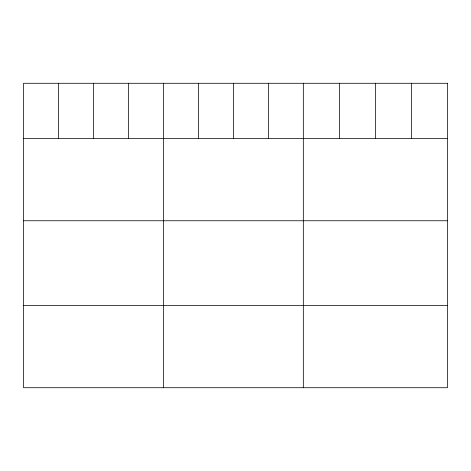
<?xml version="1.0" encoding="UTF-8"?>
<svg xmlns="http://www.w3.org/2000/svg" width="471" height="471" viewBox="0 0 471 471"><rect width="100%" height="100%" fill="white"/><g stroke="black" fill="none" stroke-linecap="round" stroke-linejoin="round"><path stroke-width="0.71" d="M23.55 138.527L447.45 138.527M23.55 220.758L447.45 220.758M23.55 305.485L447.45 305.485M411.418 83.285L411.418 138.527M375.387 83.285L375.387 138.527M339.356 83.285L339.356 138.527M303.324 83.285L303.324 387.715M268.352 83.285L268.352 138.527M233.38 83.285L233.38 138.527M198.409 83.285L198.409 138.527M163.437 83.285L163.437 387.715M128.465 83.285L128.465 138.527M93.494 83.285L93.494 138.527M58.522 83.285L58.522 138.527M447.45 83.285L23.55 83.285L23.55 387.715L447.45 387.715L447.45 83.285"/></g></svg>
